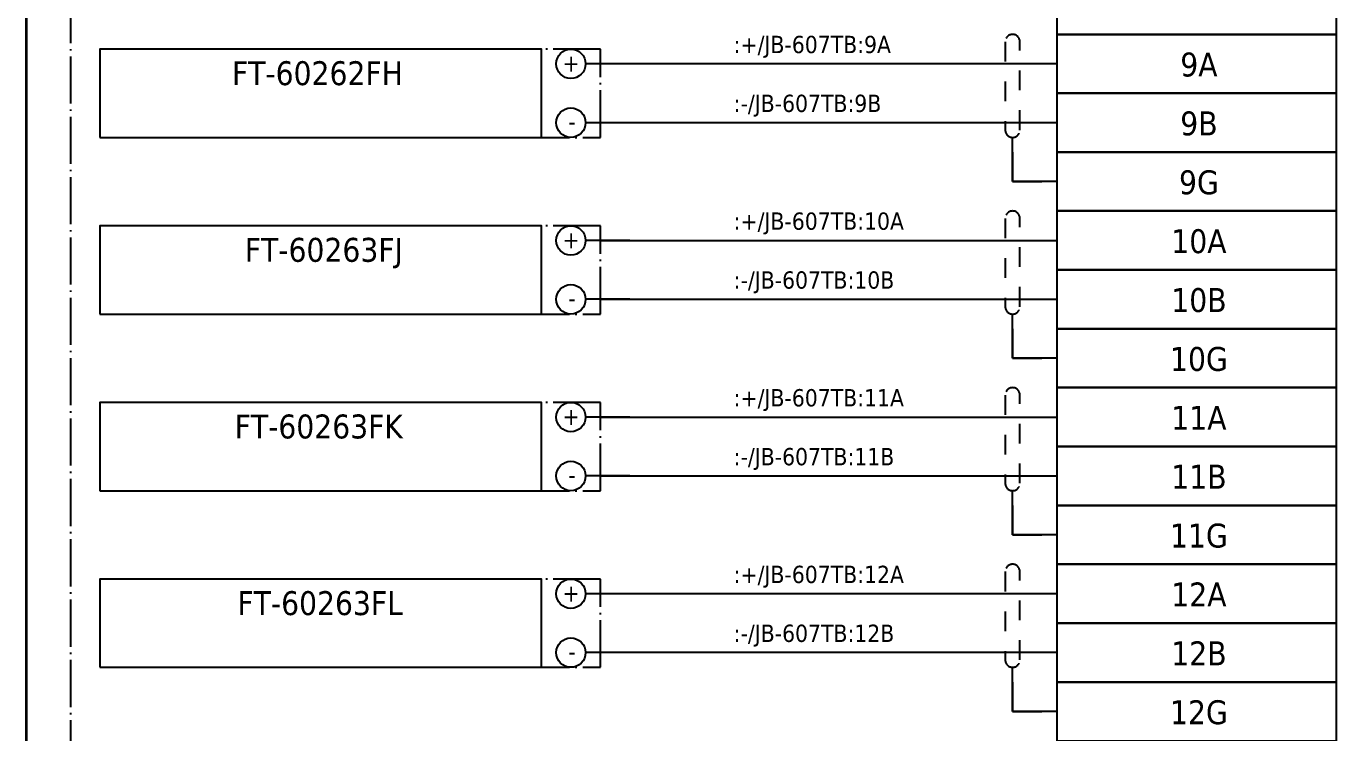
# Model space of a CAD drawing. Header units: millimetres. Extents: x 0 to 1792788, y -13 to 262234.
# Drawn here: x 0 to 89, y 103.6 to 151.6 of the extents above; entities that cross this region are included whole.
import ezdxf
from ezdxf.enums import TextEntityAlignment as Align

# ---------------------------------------------------------------- set-up
doc = ezdxf.new("R2010")
doc.units = ezdxf.units.MM
doc.linetypes.add('EPL_DASH', pattern=[1, 0.5, -0.5])
doc.linetypes.add('EPL_DASHDOT', pattern=[1, 0.8, -0.1, 0, -0.1])
for name, color, linetype, lineweight in [('EPLAN201', 7, 'Continuous', 35), ('EPLAN300', 5, 'Continuous', 25), ('EPLAN302', 5, 'Continuous', 25), ('EPLAN305', 5, 'Continuous', 25), ('EPLAN307', 134, 'EPL_DASHDOT', 25), ('EPLAN311', 7, 'Continuous', 25), ('EPLAN314', 5, 'EPL_DASH', 25), ('EPLAN400', 5, 'Continuous', 35), ('EPLAN405', 7, 'Continuous', 25), ('EPLAN421', 5, 'Continuous', 35), ('EPLAN433', 251, 'Continuous', 35), ('EPLAN440', 73, 'Continuous', 35), ('EPLAN451', 7, 'Continuous', 35), ('EPLAN452', 7, 'Continuous', 35), ('EPLAN453', 7, 'Continuous', 35), ('EPLAN500', 7, 'Continuous', 35), ('EPLAN501', 7, 'Continuous', 35), ('EPLAN502', 7, 'Continuous', 35), ('EPLAN503', 7, 'Continuous', 35), ('EPLAN504', 7, 'Continuous', 35), ('EPLAN546', 1, 'Continuous', 25)]:
    doc.layers.add(name, color=color, linetype=linetype, lineweight=lineweight)
doc.styles.add('Tahoma', font='')
doc.styles.get('Tahoma').set_extended_font_data('Tahoma')

# ---------------------------------------------------------------- blocks, each defined once
blk = doc.blocks.new('EPLFRAME')
at = {"layer": 'EPLAN201', "linetype": 'Continuous', "lineweight": 35, "ltscale": 4}
blk.add_lwpolyline([(0, 0), (420, 0), (420, 297), (0, 297)], close=True, dxfattribs=at)
at = {"layer": 'EPLAN451', "color": 7, "style": 'Tahoma'}
for tag, p, height in [('14_10014', (101, 12), 2.257), ('14_10015', (185, 12), 2.257), ('14_10011', (101, 5), 2.257), ('14_10013', (332, 5), 1.625), ('14_10151', (73, 1), 1.625), ('14_10300', (415, 1), 1.625)]:
    blk.add_attdef(tag, p, '', height=height, dxfattribs=at)
blk.add_attdef('4_25020', text='', height=1.625, dxfattribs=at).set_placement((413, 1), align=Align.RIGHT)
at = {"layer": 'EPLAN452', "color": 7, "style": 'Tahoma'}
for tag, p, height in [('4_11041', (1, 17), 2.257), ('4_11071[1]', (1, 13), 1.625), ('4_11074[1]', (21, 13), 1.625), ('4_11070[1]', (41, 13), 1.625), ('4_11024', (73, 13), 1.625), ('4_11011', (231, 12), 2.257), ('4_11030', (301, 12), 2.257), ('4_20132_1001', (374, 13), 1.625), ('4_11071[2]', (1, 9), 1.625), ('4_11074[2]', (21, 9), 1.625), ('4_11070[2]', (41, 9), 1.625), ('4_11022', (73, 9), 1.625), ('4_20134_1001', (374, 9), 1.625), ('4_11071[3]', (1, 5), 1.625), ('4_11074[3]', (21, 5), 1.625), ('4_11070[3]', (41, 5), 1.625), ('4_11080', (73, 5), 1.625), ('4_11059', (301, 5), 1.625)]:
    blk.add_attdef(tag, p, '', height=height, dxfattribs=at)
for tag, height, p in [('4_11040', 2.257, (419, 17)), ('4_11000', 1.625, (419, 5)), ('4_11085', 1.625, (141, 1)), ('4_11086', 1.625, (183, 1))]:
    blk.add_attdef(tag, text='', height=height, dxfattribs=at).set_placement(p, align=Align.RIGHT)
at = {"layer": 'EPLAN453', "color": 7, "style": 'Tahoma'}
for tag, p in [('53_19005_1', (21, 293)), ('53_19005', (63, 293)), ('53_19005_8', (105, 293)), ('53_19005_6', (147, 293)), ('53_19005_7', (189, 293)), ('53_19005_9', (231, 293)), ('53_19005_3', (273, 293)), ('53_19005_2', (315, 293)), ('53_19005_4', (357, 293)), ('53_19005_5', (399, 293))]:
    blk.add_attdef(tag, text='', height=1.355, dxfattribs=at).set_placement(p, align=Align.BOTTOM_CENTER)
blk = doc.blocks.new('EPLSYM_LibrarySPECIAL_en_US_Symbol427_Variant5_Placement1_16')
at = {"layer": 'EPLAN421', "color": 5, "style": 'Tahoma'}
for tag, p in [('17_20029[1]', (-0.9525, 3.335)), ('17_20029[2]', (20.0025, 3.335))]:
    blk.add_attdef(tag, text='', height=1.1739, dxfattribs=at).set_placement(p, align=Align.BOTTOM_RIGHT)
at = {"layer": 'EPLAN433', "color": 251, "style": 'Tahoma'}
blk.add_attdef('17_20406_1', text='', height=1.6254, dxfattribs=at).set_placement((0.9525, 1.5875), align=Align.BOTTOM_RIGHT)
blk.add_attdef('17_20406', text='', height=1.6254, dxfattribs=at).set_placement((0.9525, 1.5875), align=Align.BOTTOM_LEFT)
blk = doc.blocks.new('EPLSYM_LibrarySPECIAL_en_US_Symbol427_Variant5_Placement1_17')
at = {"layer": 'EPLAN421', "color": 5, "style": 'Tahoma'}
for tag, p in [('17_20029[1]', (-0.9525, 3.335)), ('17_20029[2]', (20.0025, 3.335))]:
    blk.add_attdef(tag, text='', height=1.1739, dxfattribs=at).set_placement(p, align=Align.BOTTOM_RIGHT)
at = {"layer": 'EPLAN433', "color": 251, "style": 'Tahoma'}
blk.add_attdef('17_20406_1', text='', height=1.6254, dxfattribs=at).set_placement((0.9525, 1.5875), align=Align.BOTTOM_RIGHT)
blk.add_attdef('17_20406', text='', height=1.6254, dxfattribs=at).set_placement((0.9525, 1.5875), align=Align.BOTTOM_LEFT)
blk = doc.blocks.new('EPLSYM_LibrarySPECIAL_Symbol2_Variant0_Placement1_7')
at = {"layer": 'EPLAN307', "lineweight": 25, "ltscale": 4}
blk.add_lwpolyline([(0, -6), (34, -6), (34, 0), (0, 0)], close=True, dxfattribs=at)
at = {"layer": 'EPLAN400', "color": 5, "style": 'Tahoma'}
blk.add_attdef('88_20010', text='', height=2.2575, dxfattribs=at).set_placement((-1.5, -0.9515), align=Align.TOP_RIGHT)
at = {"layer": 'EPLAN500', "color": 7, "style": 'Tahoma'}
blk.add_attdef('88_20027', text='', height=1.6254, dxfattribs=at).set_placement((-1.5, -4.57508), align=Align.TOP_RIGHT)
at = {"layer": 'EPLAN501', "color": 7, "style": 'Tahoma'}
blk.add_attdef('88_20011', text='', height=1.6254, dxfattribs=at).set_placement((-1.5, -9.97508), align=Align.TOP_RIGHT)
at = {"layer": 'EPLAN502', "color": 7, "style": 'Tahoma'}
blk.add_attdef('88_20025', text='', height=1.6254, dxfattribs=at).set_placement((-1.5, -12.67508), align=Align.TOP_RIGHT)
at = {"layer": 'EPLAN503', "color": 7, "style": 'Tahoma'}
blk.add_attdef('88_20024', text='', height=1.6254, dxfattribs=at).set_placement((-1.5, -15.37508), align=Align.TOP_RIGHT)
at = {"layer": 'EPLAN504', "color": 7, "style": 'Tahoma'}
blk.add_attdef('88_20901[1]', text='', height=1.6254, dxfattribs=at).set_placement((-1.5, -7.27508), align=Align.TOP_RIGHT)
blk = doc.blocks.new('EPLSYM_LibrarySPECIAL_Symbol0_Variant0_Placement1_7')
at = {"layer": 'EPLAN305', "lineweight": 25, "ltscale": 4}
blk.add_lwpolyline([(0, -6), (30, -6), (30, 0), (0, 0)], close=True, dxfattribs=at)
at = {"layer": 'EPLAN400', "color": 5, "style": 'Tahoma'}
blk.add_attdef('17_20010', text='', height=2.2575, dxfattribs=at).set_placement((-1.5, -0.9515), align=Align.TOP_RIGHT)
at = {"layer": 'EPLAN440', "color": 73, "style": 'Tahoma'}
blk.add_attdef('17_20300', text='', height=1.6254, dxfattribs=at).set_placement((-1.5, -4.57508), align=Align.TOP_RIGHT)
at = {"layer": 'EPLAN500', "color": 7, "style": 'Tahoma'}
blk.add_attdef('17_20027', text='', height=1.6254, dxfattribs=at).set_placement((-1.5, -7.27508), align=Align.TOP_RIGHT)
at = {"layer": 'EPLAN501', "color": 7, "style": 'Tahoma'}
blk.add_attdef('17_20011', text='', height=1.6254, dxfattribs=at).set_placement((-1.5, -12.67508), align=Align.TOP_RIGHT)
at = {"layer": 'EPLAN502', "color": 7, "style": 'Tahoma'}
blk.add_attdef('17_20025', text='', height=1.6254, dxfattribs=at).set_placement((-1.5, -15.37508), align=Align.TOP_RIGHT)
at = {"layer": 'EPLAN503', "color": 7, "style": 'Tahoma'}
blk.add_attdef('17_20024', text='', height=1.6254, dxfattribs=at).set_placement((-1.5, -18.07508), align=Align.TOP_RIGHT)
at = {"layer": 'EPLAN504', "color": 7, "style": 'Tahoma'}
blk.add_attdef('17_20901[1]', text='', height=1.6254, dxfattribs=at).set_placement((-1.5, -9.97508), align=Align.TOP_RIGHT)
blk = doc.blocks.new('EPLSYM_LibrarySPECIAL_Symbol17_Variant3_Placement1')
at = {"layer": 'EPLAN302', "lineweight": 25, "ltscale": 4}
blk.add_line((4, 0), (1, 0), dxfattribs=at)
blk.add_circle((0, 0), 1, dxfattribs=at)
at = {"layer": 'EPLAN421', "color": 5, "style": 'Tahoma'}
blk.add_attdef('17_20039', text='', height=1.174, dxfattribs=at).set_placement((3, 1), align=Align.BOTTOM_RIGHT)
blk = doc.blocks.new('EPLSYM_LibrarySPECIAL_Symbol2_Variant0_Placement1_8')
at = {"layer": 'EPLAN307', "lineweight": 25, "ltscale": 4}
blk.add_lwpolyline([(0, -6), (34, -6), (34, 0), (0, 0)], close=True, dxfattribs=at)
at = {"layer": 'EPLAN400', "color": 5, "style": 'Tahoma'}
blk.add_attdef('88_20010', text='', height=2.2575, dxfattribs=at).set_placement((-1.5, -0.9515), align=Align.TOP_RIGHT)
at = {"layer": 'EPLAN500', "color": 7, "style": 'Tahoma'}
blk.add_attdef('88_20027', text='', height=1.6254, dxfattribs=at).set_placement((-1.5, -4.57508), align=Align.TOP_RIGHT)
at = {"layer": 'EPLAN501', "color": 7, "style": 'Tahoma'}
blk.add_attdef('88_20011', text='', height=1.6254, dxfattribs=at).set_placement((-1.5, -9.97508), align=Align.TOP_RIGHT)
at = {"layer": 'EPLAN502', "color": 7, "style": 'Tahoma'}
blk.add_attdef('88_20025', text='', height=1.6254, dxfattribs=at).set_placement((-1.5, -12.67508), align=Align.TOP_RIGHT)
at = {"layer": 'EPLAN503', "color": 7, "style": 'Tahoma'}
blk.add_attdef('88_20024', text='', height=1.6254, dxfattribs=at).set_placement((-1.5, -15.37508), align=Align.TOP_RIGHT)
at = {"layer": 'EPLAN504', "color": 7, "style": 'Tahoma'}
blk.add_attdef('88_20901[1]', text='', height=1.6254, dxfattribs=at).set_placement((-1.5, -7.27508), align=Align.TOP_RIGHT)
blk = doc.blocks.new('EPLSYM_LibrarySPECIAL_Symbol0_Variant0_Placement1_8')
at = {"layer": 'EPLAN305', "lineweight": 25, "ltscale": 4}
blk.add_lwpolyline([(0, -6), (30, -6), (30, 0), (0, 0)], close=True, dxfattribs=at)
at = {"layer": 'EPLAN400', "color": 5, "style": 'Tahoma'}
blk.add_attdef('17_20010', text='', height=2.2575, dxfattribs=at).set_placement((-1.5, -0.9515), align=Align.TOP_RIGHT)
at = {"layer": 'EPLAN440', "color": 73, "style": 'Tahoma'}
blk.add_attdef('17_20300', text='', height=1.6254, dxfattribs=at).set_placement((-1.5, -4.57508), align=Align.TOP_RIGHT)
at = {"layer": 'EPLAN500', "color": 7, "style": 'Tahoma'}
blk.add_attdef('17_20027', text='', height=1.6254, dxfattribs=at).set_placement((-1.5, -7.27508), align=Align.TOP_RIGHT)
at = {"layer": 'EPLAN501', "color": 7, "style": 'Tahoma'}
blk.add_attdef('17_20011', text='', height=1.6254, dxfattribs=at).set_placement((-1.5, -12.67508), align=Align.TOP_RIGHT)
at = {"layer": 'EPLAN502', "color": 7, "style": 'Tahoma'}
blk.add_attdef('17_20025', text='', height=1.6254, dxfattribs=at).set_placement((-1.5, -15.37508), align=Align.TOP_RIGHT)
at = {"layer": 'EPLAN503', "color": 7, "style": 'Tahoma'}
blk.add_attdef('17_20024', text='', height=1.6254, dxfattribs=at).set_placement((-1.5, -18.07508), align=Align.TOP_RIGHT)
at = {"layer": 'EPLAN504', "color": 7, "style": 'Tahoma'}
blk.add_attdef('17_20901[1]', text='', height=1.6254, dxfattribs=at).set_placement((-1.5, -9.97508), align=Align.TOP_RIGHT)
blk = doc.blocks.new('EPLSYM_LibrarySPECIAL_Symbol2_Variant0_Placement1_9')
at = {"layer": 'EPLAN307', "lineweight": 25, "ltscale": 4}
blk.add_lwpolyline([(0, -6), (34, -6), (34, 0), (0, 0)], close=True, dxfattribs=at)
at = {"layer": 'EPLAN400', "color": 5, "style": 'Tahoma'}
blk.add_attdef('88_20010', text='', height=2.2575, dxfattribs=at).set_placement((-1.5, -0.9515), align=Align.TOP_RIGHT)
at = {"layer": 'EPLAN500', "color": 7, "style": 'Tahoma'}
blk.add_attdef('88_20027', text='', height=1.6254, dxfattribs=at).set_placement((-1.5, -4.57508), align=Align.TOP_RIGHT)
at = {"layer": 'EPLAN501', "color": 7, "style": 'Tahoma'}
blk.add_attdef('88_20011', text='', height=1.6254, dxfattribs=at).set_placement((-1.5, -9.97508), align=Align.TOP_RIGHT)
at = {"layer": 'EPLAN502', "color": 7, "style": 'Tahoma'}
blk.add_attdef('88_20025', text='', height=1.6254, dxfattribs=at).set_placement((-1.5, -12.67508), align=Align.TOP_RIGHT)
at = {"layer": 'EPLAN503', "color": 7, "style": 'Tahoma'}
blk.add_attdef('88_20024', text='', height=1.6254, dxfattribs=at).set_placement((-1.5, -15.37508), align=Align.TOP_RIGHT)
at = {"layer": 'EPLAN504', "color": 7, "style": 'Tahoma'}
blk.add_attdef('88_20901[1]', text='', height=1.6254, dxfattribs=at).set_placement((-1.5, -7.27508), align=Align.TOP_RIGHT)
blk = doc.blocks.new('EPLSYM_LibrarySPECIAL_Symbol0_Variant0_Placement1_9')
at = {"layer": 'EPLAN305', "lineweight": 25, "ltscale": 4}
blk.add_lwpolyline([(0, -6), (30, -6), (30, 0), (0, 0)], close=True, dxfattribs=at)
at = {"layer": 'EPLAN400', "color": 5, "style": 'Tahoma'}
blk.add_attdef('17_20010', text='', height=2.2575, dxfattribs=at).set_placement((-1.5, -0.9515), align=Align.TOP_RIGHT)
at = {"layer": 'EPLAN440', "color": 73, "style": 'Tahoma'}
blk.add_attdef('17_20300', text='', height=1.6254, dxfattribs=at).set_placement((-1.5, -4.57508), align=Align.TOP_RIGHT)
at = {"layer": 'EPLAN500', "color": 7, "style": 'Tahoma'}
blk.add_attdef('17_20027', text='', height=1.6254, dxfattribs=at).set_placement((-1.5, -7.27508), align=Align.TOP_RIGHT)
at = {"layer": 'EPLAN501', "color": 7, "style": 'Tahoma'}
blk.add_attdef('17_20011', text='', height=1.6254, dxfattribs=at).set_placement((-1.5, -12.67508), align=Align.TOP_RIGHT)
at = {"layer": 'EPLAN502', "color": 7, "style": 'Tahoma'}
blk.add_attdef('17_20025', text='', height=1.6254, dxfattribs=at).set_placement((-1.5, -15.37508), align=Align.TOP_RIGHT)
at = {"layer": 'EPLAN503', "color": 7, "style": 'Tahoma'}
blk.add_attdef('17_20024', text='', height=1.6254, dxfattribs=at).set_placement((-1.5, -18.07508), align=Align.TOP_RIGHT)
at = {"layer": 'EPLAN504', "color": 7, "style": 'Tahoma'}
blk.add_attdef('17_20901[1]', text='', height=1.6254, dxfattribs=at).set_placement((-1.5, -9.97508), align=Align.TOP_RIGHT)
blk = doc.blocks.new('EPLSYM_LibrarySPECIAL_en_US_Symbol427_Variant5_Placement1_18')
at = {"layer": 'EPLAN421', "color": 5, "style": 'Tahoma'}
for tag, p in [('17_20029[1]', (-0.9525, 3.335)), ('17_20029[2]', (20.0025, 3.335))]:
    blk.add_attdef(tag, text='', height=1.1739, dxfattribs=at).set_placement(p, align=Align.BOTTOM_RIGHT)
at = {"layer": 'EPLAN433', "color": 251, "style": 'Tahoma'}
blk.add_attdef('17_20406_1', text='', height=1.6254, dxfattribs=at).set_placement((0.9525, 1.5875), align=Align.BOTTOM_RIGHT)
blk.add_attdef('17_20406', text='', height=1.6254, dxfattribs=at).set_placement((0.9525, 1.5875), align=Align.BOTTOM_LEFT)
blk = doc.blocks.new('EPLSYM_LibrarySPECIAL_en_US_Symbol427_Variant5_Placement1_19')
at = {"layer": 'EPLAN421', "color": 5, "style": 'Tahoma'}
for tag, p in [('17_20029[1]', (-0.9525, 3.335)), ('17_20029[2]', (20.0025, 3.335))]:
    blk.add_attdef(tag, text='', height=1.1739, dxfattribs=at).set_placement(p, align=Align.BOTTOM_RIGHT)
at = {"layer": 'EPLAN433', "color": 251, "style": 'Tahoma'}
blk.add_attdef('17_20406_1', text='', height=1.6254, dxfattribs=at).set_placement((0.9525, 1.5875), align=Align.BOTTOM_RIGHT)
blk.add_attdef('17_20406', text='', height=1.6254, dxfattribs=at).set_placement((0.9525, 1.5875), align=Align.BOTTOM_LEFT)
blk = doc.blocks.new('EPLSYM_LibrarySPECIAL_en_US_Symbol427_Variant5_Placement1_20')
at = {"layer": 'EPLAN421', "color": 5, "style": 'Tahoma'}
for tag, p in [('17_20029[1]', (-0.9525, 3.335)), ('17_20029[2]', (20.0025, 3.335))]:
    blk.add_attdef(tag, text='', height=1.1739, dxfattribs=at).set_placement(p, align=Align.BOTTOM_RIGHT)
at = {"layer": 'EPLAN433', "color": 251, "style": 'Tahoma'}
blk.add_attdef('17_20406_1', text='', height=1.6254, dxfattribs=at).set_placement((0.9525, 1.5875), align=Align.BOTTOM_RIGHT)
blk.add_attdef('17_20406', text='', height=1.6254, dxfattribs=at).set_placement((0.9525, 1.5875), align=Align.BOTTOM_LEFT)
blk = doc.blocks.new('EPLSYM_LibrarySPECIAL_en_US_Symbol427_Variant5_Placement1_21')
at = {"layer": 'EPLAN421', "color": 5, "style": 'Tahoma'}
for tag, p in [('17_20029[1]', (-0.9525, 3.335)), ('17_20029[2]', (20.0025, 3.335))]:
    blk.add_attdef(tag, text='', height=1.1739, dxfattribs=at).set_placement(p, align=Align.BOTTOM_RIGHT)
at = {"layer": 'EPLAN433', "color": 251, "style": 'Tahoma'}
blk.add_attdef('17_20406_1', text='', height=1.6254, dxfattribs=at).set_placement((0.9525, 1.5875), align=Align.BOTTOM_RIGHT)
blk.add_attdef('17_20406', text='', height=1.6254, dxfattribs=at).set_placement((0.9525, 1.5875), align=Align.BOTTOM_LEFT)
blk = doc.blocks.new('EPLSYM_LibrarySPECIAL_en_US_Symbol427_Variant5_Placement1_22')
at = {"layer": 'EPLAN421', "color": 5, "style": 'Tahoma'}
for tag, p in [('17_20029[1]', (-0.9525, 3.335)), ('17_20029[2]', (20.0025, 3.335))]:
    blk.add_attdef(tag, text='', height=1.1739, dxfattribs=at).set_placement(p, align=Align.BOTTOM_RIGHT)
at = {"layer": 'EPLAN433', "color": 251, "style": 'Tahoma'}
blk.add_attdef('17_20406_1', text='', height=1.6254, dxfattribs=at).set_placement((0.9525, 1.5875), align=Align.BOTTOM_RIGHT)
blk.add_attdef('17_20406', text='', height=1.6254, dxfattribs=at).set_placement((0.9525, 1.5875), align=Align.BOTTOM_LEFT)
blk = doc.blocks.new('EPLSYM_LibrarySPECIAL_en_US_Symbol427_Variant5_Placement1_23')
at = {"layer": 'EPLAN421', "color": 5, "style": 'Tahoma'}
for tag, p in [('17_20029[1]', (-0.9525, 3.335)), ('17_20029[2]', (20.0025, 3.335))]:
    blk.add_attdef(tag, text='', height=1.1739, dxfattribs=at).set_placement(p, align=Align.BOTTOM_RIGHT)
at = {"layer": 'EPLAN433', "color": 251, "style": 'Tahoma'}
blk.add_attdef('17_20406_1', text='', height=1.6254, dxfattribs=at).set_placement((0.9525, 1.5875), align=Align.BOTTOM_RIGHT)
blk.add_attdef('17_20406', text='', height=1.6254, dxfattribs=at).set_placement((0.9525, 1.5875), align=Align.BOTTOM_LEFT)
blk = doc.blocks.new('EPLSYM_LibrarySPECIAL_Symbol2_Variant0_Placement1_11')
at = {"layer": 'EPLAN307', "lineweight": 25, "ltscale": 4}
blk.add_lwpolyline([(0, -6), (34, -6), (34, 0), (0, 0)], close=True, dxfattribs=at)
at = {"layer": 'EPLAN400', "color": 5, "style": 'Tahoma'}
blk.add_attdef('88_20010', text='', height=2.2575, dxfattribs=at).set_placement((-1.5, -0.9515), align=Align.TOP_RIGHT)
at = {"layer": 'EPLAN500', "color": 7, "style": 'Tahoma'}
blk.add_attdef('88_20027', text='', height=1.6254, dxfattribs=at).set_placement((-1.5, -4.57508), align=Align.TOP_RIGHT)
at = {"layer": 'EPLAN501', "color": 7, "style": 'Tahoma'}
blk.add_attdef('88_20011', text='', height=1.6254, dxfattribs=at).set_placement((-1.5, -9.97508), align=Align.TOP_RIGHT)
at = {"layer": 'EPLAN502', "color": 7, "style": 'Tahoma'}
blk.add_attdef('88_20025', text='', height=1.6254, dxfattribs=at).set_placement((-1.5, -12.67508), align=Align.TOP_RIGHT)
at = {"layer": 'EPLAN503', "color": 7, "style": 'Tahoma'}
blk.add_attdef('88_20024', text='', height=1.6254, dxfattribs=at).set_placement((-1.5, -15.37508), align=Align.TOP_RIGHT)
at = {"layer": 'EPLAN504', "color": 7, "style": 'Tahoma'}
blk.add_attdef('88_20901[1]', text='', height=1.6254, dxfattribs=at).set_placement((-1.5, -7.27508), align=Align.TOP_RIGHT)
blk = doc.blocks.new('EPLSYM_LibrarySPECIAL_Symbol0_Variant0_Placement1_11')
at = {"layer": 'EPLAN305', "lineweight": 25, "ltscale": 4}
blk.add_lwpolyline([(0, -6), (30, -6), (30, 0), (0, 0)], close=True, dxfattribs=at)
at = {"layer": 'EPLAN400', "color": 5, "style": 'Tahoma'}
blk.add_attdef('17_20010', text='', height=2.2575, dxfattribs=at).set_placement((-1.5, -0.9515), align=Align.TOP_RIGHT)
at = {"layer": 'EPLAN440', "color": 73, "style": 'Tahoma'}
blk.add_attdef('17_20300', text='', height=1.6254, dxfattribs=at).set_placement((-1.5, -4.57508), align=Align.TOP_RIGHT)
at = {"layer": 'EPLAN500', "color": 7, "style": 'Tahoma'}
blk.add_attdef('17_20027', text='', height=1.6254, dxfattribs=at).set_placement((-1.5, -7.27508), align=Align.TOP_RIGHT)
at = {"layer": 'EPLAN501', "color": 7, "style": 'Tahoma'}
blk.add_attdef('17_20011', text='', height=1.6254, dxfattribs=at).set_placement((-1.5, -12.67508), align=Align.TOP_RIGHT)
at = {"layer": 'EPLAN502', "color": 7, "style": 'Tahoma'}
blk.add_attdef('17_20025', text='', height=1.6254, dxfattribs=at).set_placement((-1.5, -15.37508), align=Align.TOP_RIGHT)
at = {"layer": 'EPLAN503', "color": 7, "style": 'Tahoma'}
blk.add_attdef('17_20024', text='', height=1.6254, dxfattribs=at).set_placement((-1.5, -18.07508), align=Align.TOP_RIGHT)
at = {"layer": 'EPLAN504', "color": 7, "style": 'Tahoma'}
blk.add_attdef('17_20901[1]', text='', height=1.6254, dxfattribs=at).set_placement((-1.5, -9.97508), align=Align.TOP_RIGHT)
blk = doc.blocks.new('EPLSYM_LibrarySPECIAL_en_US_Symbol427_Variant5_Placement1_88')
at = {"layer": 'EPLAN421', "color": 5, "style": 'Tahoma'}
for tag, p in [('17_20029[1]', (-0.9525, 3.335)), ('17_20029[2]', (20.0025, 3.335))]:
    blk.add_attdef(tag, text='', height=1.1739, dxfattribs=at).set_placement(p, align=Align.BOTTOM_RIGHT)
at = {"layer": 'EPLAN433', "color": 251, "style": 'Tahoma'}
blk.add_attdef('17_20406_1', text='', height=1.6254, dxfattribs=at).set_placement((0.9525, 1.5875), align=Align.BOTTOM_RIGHT)
blk.add_attdef('17_20406', text='', height=1.6254, dxfattribs=at).set_placement((0.9525, 1.5875), align=Align.BOTTOM_LEFT)
blk = doc.blocks.new('EPLSYM_LibrarySPECIAL_en_US_Symbol427_Variant5_Placement1_89')
at = {"layer": 'EPLAN421', "color": 5, "style": 'Tahoma'}
for tag, p in [('17_20029[1]', (-0.9525, 3.335)), ('17_20029[2]', (20.0025, 3.335))]:
    blk.add_attdef(tag, text='', height=1.1739, dxfattribs=at).set_placement(p, align=Align.BOTTOM_RIGHT)
at = {"layer": 'EPLAN433', "color": 251, "style": 'Tahoma'}
blk.add_attdef('17_20406_1', text='', height=1.6254, dxfattribs=at).set_placement((0.9525, 1.5875), align=Align.BOTTOM_RIGHT)
blk.add_attdef('17_20406', text='', height=1.6254, dxfattribs=at).set_placement((0.9525, 1.5875), align=Align.BOTTOM_LEFT)
blk = doc.blocks.new('EPLSYM_LibrarySPECIAL_en_US_Symbol427_Variant5_Placement1_90')
at = {"layer": 'EPLAN421', "color": 5, "style": 'Tahoma'}
for tag, p in [('17_20029[1]', (-0.9525, 3.335)), ('17_20029[2]', (20.0025, 3.335))]:
    blk.add_attdef(tag, text='', height=1.1739, dxfattribs=at).set_placement(p, align=Align.BOTTOM_RIGHT)
at = {"layer": 'EPLAN433', "color": 251, "style": 'Tahoma'}
blk.add_attdef('17_20406_1', text='', height=1.6254, dxfattribs=at).set_placement((0.9525, 1.5875), align=Align.BOTTOM_RIGHT)
blk.add_attdef('17_20406', text='', height=1.6254, dxfattribs=at).set_placement((0.9525, 1.5875), align=Align.BOTTOM_LEFT)
blk = doc.blocks.new('EPLSYM_LibrarySPECIAL_en_US_Symbol427_Variant5_Placement1_91')
at = {"layer": 'EPLAN421', "color": 5, "style": 'Tahoma'}
for tag, p in [('17_20029[1]', (-0.9525, 3.335)), ('17_20029[2]', (20.0025, 3.335))]:
    blk.add_attdef(tag, text='', height=1.1739, dxfattribs=at).set_placement(p, align=Align.BOTTOM_RIGHT)
at = {"layer": 'EPLAN433', "color": 251, "style": 'Tahoma'}
blk.add_attdef('17_20406_1', text='', height=1.6254, dxfattribs=at).set_placement((0.9525, 1.5875), align=Align.BOTTOM_RIGHT)
blk.add_attdef('17_20406', text='', height=1.6254, dxfattribs=at).set_placement((0.9525, 1.5875), align=Align.BOTTOM_LEFT)
blk = doc.blocks.new('EPLSYM_LibrarySPECIAL_Symbol5_Variant1_Placement1_8')
at = {"layer": 'EPLAN314', "ltscale": 2.7}
for p, q in [((-0.5, 6.5), (-0.5, 0.5)), ((0.5, 0.5), (0.5, 6.5))]:
    blk.add_line(p, q, dxfattribs=at)
for centre, start, end in [((0, 6.5), 0, 180), ((0, 0.5), 180, 0)]:
    blk.add_arc(centre, 0.5, start, end, dxfattribs=at)
blk = doc.blocks.new('EPLSYM_LibrarySPECIAL_Symbol5_Variant1_Placement1_9')
at = {"layer": 'EPLAN314', "ltscale": 2.7}
for p, q in [((-0.5, 6.5), (-0.5, 0.5)), ((0.5, 0.5), (0.5, 6.5))]:
    blk.add_line(p, q, dxfattribs=at)
for centre, start, end in [((0, 6.5), 0, 180), ((0, 0.5), 180, 0)]:
    blk.add_arc(centre, 0.5, start, end, dxfattribs=at)
blk = doc.blocks.new('EPLSYM_LibrarySPECIAL_Symbol5_Variant1_Placement1_10')
at = {"layer": 'EPLAN314', "ltscale": 2.7}
for p, q in [((-0.5, 6.5), (-0.5, 0.5)), ((0.5, 0.5), (0.5, 6.5))]:
    blk.add_line(p, q, dxfattribs=at)
for centre, start, end in [((0, 6.5), 0, 180), ((0, 0.5), 180, 0)]:
    blk.add_arc(centre, 0.5, start, end, dxfattribs=at)
blk = doc.blocks.new('EPLSYM_LibrarySPECIAL_Symbol5_Variant1_Placement1_11')
at = {"layer": 'EPLAN314', "ltscale": 2.7}
for p, q in [((-0.5, 6.5), (-0.5, 0.5)), ((0.5, 0.5), (0.5, 6.5))]:
    blk.add_line(p, q, dxfattribs=at)
for centre, start, end in [((0, 6.5), 0, 180), ((0, 0.5), 180, 0)]:
    blk.add_arc(centre, 0.5, start, end, dxfattribs=at)
blk = doc.blocks.new('EPLSYM_LibrarySPECIAL_Symbol308_Variant0_Placement0')
at = {"layer": 'EPLAN405', "color": 7, "style": 'Tahoma'}
for tag, p in [('17_31011', (1.5, 6.35)), ('17_31002', (1.5, 0.5))]:
    blk.add_attdef(tag, text='', height=1.174, dxfattribs=at).set_placement(p, align=Align.BOTTOM_LEFT)
for tag, p in [('17_31004', (1.5, 4.4)), ('17_31003', (1.5, 2.45))]:
    blk.add_attdef(tag, p, '', height=1.174, dxfattribs=at)
blk = doc.blocks.new('EPLSYM_LibrarySPECIAL_Symbol2_Variant0_Placement1_16')
at = {"layer": 'EPLAN307', "lineweight": 25, "ltscale": 4}
blk.add_lwpolyline([(0, -198), (106, -198), (106, 0), (0, 0)], close=True, dxfattribs=at)
at = {"layer": 'EPLAN400', "color": 5, "style": 'Tahoma'}
blk.add_attdef('88_20010', text='', height=2.2575, dxfattribs=at).set_placement((-1.5, -0.9515), align=Align.TOP_RIGHT)
at = {"layer": 'EPLAN500', "color": 7, "style": 'Tahoma'}
blk.add_attdef('88_20027', text='', height=1.6254, dxfattribs=at).set_placement((-1.5, -4.57508), align=Align.TOP_RIGHT)
at = {"layer": 'EPLAN501', "color": 7, "style": 'Tahoma'}
blk.add_attdef('88_20011', text='', height=1.6254, dxfattribs=at).set_placement((-1.5, -9.97508), align=Align.TOP_RIGHT)
at = {"layer": 'EPLAN502', "color": 7, "style": 'Tahoma'}
blk.add_attdef('88_20025', text='', height=1.6254, dxfattribs=at).set_placement((-1.5, -12.67508), align=Align.TOP_RIGHT)
at = {"layer": 'EPLAN503', "color": 7, "style": 'Tahoma'}
blk.add_attdef('88_20024', text='', height=1.6254, dxfattribs=at).set_placement((-1.5, -15.37508), align=Align.TOP_RIGHT)
at = {"layer": 'EPLAN504', "color": 7, "style": 'Tahoma'}
blk.add_attdef('88_20901[1]', text='', height=1.6254, dxfattribs=at).set_placement((-1.5, -7.27508), align=Align.TOP_RIGHT)

msp = doc.modelspace()

# ---------------------------------------------------------------- linework, layer by layer
at = {"layer": 'EPLAN300', "lineweight": 25, "ltscale": 4}
for points in [[(70, 151), (89, 151), (89, 155), (70, 155)], [(70, 147), (89, 147), (89, 151), (70, 151)], [(70, 143), (89, 143), (89, 147), (70, 147)], [(70, 139), (89, 139), (89, 143), (70, 143)], [(70, 135), (89, 135), (89, 139), (70, 139)], [(70, 131), (89, 131), (89, 135), (70, 135)], [(70, 127), (89, 127), (89, 131), (70, 131)], [(70, 123), (89, 123), (89, 127), (70, 127)], [(70, 119), (89, 119), (89, 123), (70, 123)], [(70, 115), (89, 115), (89, 119), (70, 119)], [(70, 111), (89, 111), (89, 115), (70, 115)], [(70, 107), (89, 107), (89, 111), (70, 111)], [(70, 103), (89, 103), (89, 107), (70, 107)]]:
    msp.add_lwpolyline(points, close=True, dxfattribs=at)
at = {"layer": 'EPLAN311', "ltscale": 4}
for p, q in [((70, 149), (39, 149)), ((70, 145), (39, 145)), ((39, 137), (70, 137)), ((39, 133), (70, 133)), ((39, 125), (70, 125)), ((39, 121), (70, 121)), ((70, 113), (39, 113)), ((70, 109), (39, 109))]:
    msp.add_line(p, q, dxfattribs=at)
at = {"layer": 'EPLAN311', "color": 1, "linetype": 'Continuous', "lineweight": 25, "ltscale": 4}
for p, q in [((67, 143), (67, 141)), ((67, 141), (69, 141)), ((67, 131), (67, 129)), ((67, 129), (69, 129)), ((67, 119), (67, 117)), ((67, 117), (69, 117)), ((67, 107), (67, 105)), ((67, 105), (69, 105))]:
    msp.add_line(p, q, dxfattribs=at)
at = {"layer": 'EPLAN546', "ltscale": 4}
for p, q in [((67, 141), (67, 144)), ((70, 141), (67, 141)), ((67, 129), (67, 132)), ((70, 129), (67, 129)), ((67, 117), (67, 120)), ((70, 117), (67, 117)), ((67, 105), (67, 108)), ((70, 105), (67, 105))]:
    msp.add_line(p, q, dxfattribs=at)

# ---------------------------------------------------------------- block references
for name, p in [('EPLFRAME', (0, 0)), ('EPLSYM_LibrarySPECIAL_Symbol2_Variant0_Placement1_16', (3, 252)), ('EPLSYM_LibrarySPECIAL_Symbol5_Variant1_Placement1_8', (67, 144)), ('EPLSYM_LibrarySPECIAL_Symbol2_Variant0_Placement1_7', (5, 150)), ('EPLSYM_LibrarySPECIAL_Symbol5_Variant1_Placement1_9', (67, 132)), ('EPLSYM_LibrarySPECIAL_Symbol2_Variant0_Placement1_8', (5, 138)), ('EPLSYM_LibrarySPECIAL_Symbol5_Variant1_Placement1_10', (67, 120)), ('EPLSYM_LibrarySPECIAL_Symbol2_Variant0_Placement1_9', (5, 126)), ('EPLSYM_LibrarySPECIAL_Symbol5_Variant1_Placement1_11', (67, 108)), ('EPLSYM_LibrarySPECIAL_Symbol2_Variant0_Placement1_11', (5, 114))]:
    msp.add_blockref(name, p)
ref = msp.add_blockref('EPLSYM_LibrarySPECIAL_Symbol308_Variant0_Placement0', (48, 149))
ref.add_attrib('17_31011', ':+/JB-607TB:9A', dxfattribs={"layer": 'EPLAN405', "color": 7, "height": 1.1739, "style": 'Tahoma'}).set_placement((48.055, 149.374), align=Align.BOTTOM_LEFT)
ref = msp.add_blockref('EPLSYM_LibrarySPECIAL_Symbol0_Variant0_Placement1_7', (5, 150))
ref.add_attrib('17_20011', 'FT-60262FH', dxfattribs={"layer": 'EPLAN501', "color": 7, "height": 1.6254, "style": 'Tahoma'}).set_placement((25.586, 149.175), align=Align.TOP_RIGHT)
ref = msp.add_blockref('EPLSYM_LibrarySPECIAL_Symbol17_Variant3_Placement1', (37, 149))
ref.add_attrib('17_20039', '+', dxfattribs={"layer": 'EPLAN421', "color": 5, "height": 1.174, "style": 'Tahoma'}).set_placement((37.591, 148.117), align=Align.BOTTOM_RIGHT)
ref = msp.add_blockref('EPLSYM_LibrarySPECIAL_en_US_Symbol427_Variant5_Placement1_16', (70, 149))
ref.add_attrib('17_20011', '9A', dxfattribs={"layer": 'EPLAN501', "color": 7, "height": 1.6254, "style": 'Tahoma'}).set_placement((79.661, 147.65), align=Align.BOTTOM_CENTER)
ref = msp.add_blockref('EPLSYM_LibrarySPECIAL_Symbol308_Variant0_Placement0', (48, 145))
ref.add_attrib('17_31011', ':-/JB-607TB:9B', dxfattribs={"layer": 'EPLAN405', "color": 7, "height": 1.1739, "style": 'Tahoma'}).set_placement((48.055, 145.374), align=Align.BOTTOM_LEFT)
ref = msp.add_blockref('EPLSYM_LibrarySPECIAL_Symbol17_Variant3_Placement1', (37, 145))
ref.add_attrib('17_20039', '-', dxfattribs={"layer": 'EPLAN421', "color": 5, "height": 1.174, "style": 'Tahoma'}).set_placement((37.316, 144.132), align=Align.BOTTOM_RIGHT)
ref = msp.add_blockref('EPLSYM_LibrarySPECIAL_en_US_Symbol427_Variant5_Placement1_17', (70, 145))
ref.add_attrib('17_20011', '9B', dxfattribs={"layer": 'EPLAN501', "color": 7, "height": 1.6254, "style": 'Tahoma'}).set_placement((79.661, 143.65), align=Align.BOTTOM_CENTER)
ref = msp.add_blockref('EPLSYM_LibrarySPECIAL_en_US_Symbol427_Variant5_Placement1_88', (70, 141))
ref.add_attrib('17_20011', '9G', dxfattribs={"layer": 'EPLAN501', "color": 7, "height": 1.6254, "style": 'Tahoma'}).set_placement((79.661, 139.65), align=Align.BOTTOM_CENTER)
ref = msp.add_blockref('EPLSYM_LibrarySPECIAL_Symbol308_Variant0_Placement0', (48, 137))
ref.add_attrib('17_31011', ':+/JB-607TB:10A', dxfattribs={"layer": 'EPLAN405', "color": 7, "height": 1.1739, "style": 'Tahoma'}).set_placement((48.055, 137.374), align=Align.BOTTOM_LEFT)
ref = msp.add_blockref('EPLSYM_LibrarySPECIAL_Symbol0_Variant0_Placement1_8', (5, 138))
ref.add_attrib('17_20011', 'FT-60263FJ', dxfattribs={"layer": 'EPLAN501', "color": 7, "height": 1.6254, "style": 'Tahoma'}).set_placement((25.586, 137.175), align=Align.TOP_RIGHT)
ref = msp.add_blockref('EPLSYM_LibrarySPECIAL_Symbol17_Variant3_Placement1', (37, 137))
ref.add_attrib('17_20039', '+', dxfattribs={"layer": 'EPLAN421', "color": 5, "height": 1.174, "style": 'Tahoma'}).set_placement((37.591, 136.117), align=Align.BOTTOM_RIGHT)
ref = msp.add_blockref('EPLSYM_LibrarySPECIAL_en_US_Symbol427_Variant5_Placement1_18', (70, 137))
ref.add_attrib('17_20011', '10A', dxfattribs={"layer": 'EPLAN501', "color": 7, "height": 1.6254, "style": 'Tahoma'}).set_placement((79.661, 135.65), align=Align.BOTTOM_CENTER)
ref = msp.add_blockref('EPLSYM_LibrarySPECIAL_Symbol308_Variant0_Placement0', (48, 133))
ref.add_attrib('17_31011', ':-/JB-607TB:10B', dxfattribs={"layer": 'EPLAN405', "color": 7, "height": 1.1739, "style": 'Tahoma'}).set_placement((48.055, 133.374), align=Align.BOTTOM_LEFT)
ref = msp.add_blockref('EPLSYM_LibrarySPECIAL_Symbol17_Variant3_Placement1', (37, 133))
ref.add_attrib('17_20039', '-', dxfattribs={"layer": 'EPLAN421', "color": 5, "height": 1.174, "style": 'Tahoma'}).set_placement((37.316, 132.132), align=Align.BOTTOM_RIGHT)
ref = msp.add_blockref('EPLSYM_LibrarySPECIAL_en_US_Symbol427_Variant5_Placement1_19', (70, 133))
ref.add_attrib('17_20011', '10B', dxfattribs={"layer": 'EPLAN501', "color": 7, "height": 1.6254, "style": 'Tahoma'}).set_placement((79.661, 131.65), align=Align.BOTTOM_CENTER)
ref = msp.add_blockref('EPLSYM_LibrarySPECIAL_en_US_Symbol427_Variant5_Placement1_89', (70, 129))
ref.add_attrib('17_20011', '10G', dxfattribs={"layer": 'EPLAN501', "color": 7, "height": 1.6254, "style": 'Tahoma'}).set_placement((79.661, 127.65), align=Align.BOTTOM_CENTER)
ref = msp.add_blockref('EPLSYM_LibrarySPECIAL_Symbol308_Variant0_Placement0', (48, 125))
ref.add_attrib('17_31011', ':+/JB-607TB:11A', dxfattribs={"layer": 'EPLAN405', "color": 7, "height": 1.1739, "style": 'Tahoma'}).set_placement((48.055, 125.374), align=Align.BOTTOM_LEFT)
ref = msp.add_blockref('EPLSYM_LibrarySPECIAL_Symbol0_Variant0_Placement1_9', (5, 126))
ref.add_attrib('17_20011', 'FT-60263FK', dxfattribs={"layer": 'EPLAN501', "color": 7, "height": 1.6254, "style": 'Tahoma'}).set_placement((25.586, 125.175), align=Align.TOP_RIGHT)
ref = msp.add_blockref('EPLSYM_LibrarySPECIAL_Symbol17_Variant3_Placement1', (37, 125))
ref.add_attrib('17_20039', '+', dxfattribs={"layer": 'EPLAN421', "color": 5, "height": 1.174, "style": 'Tahoma'}).set_placement((37.591, 124.117), align=Align.BOTTOM_RIGHT)
ref = msp.add_blockref('EPLSYM_LibrarySPECIAL_en_US_Symbol427_Variant5_Placement1_20', (70, 125))
ref.add_attrib('17_20011', '11A', dxfattribs={"layer": 'EPLAN501', "color": 7, "height": 1.6254, "style": 'Tahoma'}).set_placement((79.661, 123.65), align=Align.BOTTOM_CENTER)
ref = msp.add_blockref('EPLSYM_LibrarySPECIAL_Symbol308_Variant0_Placement0', (48, 121))
ref.add_attrib('17_31011', ':-/JB-607TB:11B', dxfattribs={"layer": 'EPLAN405', "color": 7, "height": 1.1739, "style": 'Tahoma'}).set_placement((48.055, 121.374), align=Align.BOTTOM_LEFT)
ref = msp.add_blockref('EPLSYM_LibrarySPECIAL_Symbol17_Variant3_Placement1', (37, 121))
ref.add_attrib('17_20039', '-', dxfattribs={"layer": 'EPLAN421', "color": 5, "height": 1.174, "style": 'Tahoma'}).set_placement((37.316, 120.132), align=Align.BOTTOM_RIGHT)
ref = msp.add_blockref('EPLSYM_LibrarySPECIAL_en_US_Symbol427_Variant5_Placement1_21', (70, 121))
ref.add_attrib('17_20011', '11B', dxfattribs={"layer": 'EPLAN501', "color": 7, "height": 1.6254, "style": 'Tahoma'}).set_placement((79.661, 119.65), align=Align.BOTTOM_CENTER)
ref = msp.add_blockref('EPLSYM_LibrarySPECIAL_en_US_Symbol427_Variant5_Placement1_90', (70, 117))
ref.add_attrib('17_20011', '11G', dxfattribs={"layer": 'EPLAN501', "color": 7, "height": 1.6254, "style": 'Tahoma'}).set_placement((79.661, 115.65), align=Align.BOTTOM_CENTER)
ref = msp.add_blockref('EPLSYM_LibrarySPECIAL_Symbol308_Variant0_Placement0', (48, 113))
ref.add_attrib('17_31011', ':+/JB-607TB:12A', dxfattribs={"layer": 'EPLAN405', "color": 7, "height": 1.1739, "style": 'Tahoma'}).set_placement((48.055, 113.374), align=Align.BOTTOM_LEFT)
ref = msp.add_blockref('EPLSYM_LibrarySPECIAL_Symbol0_Variant0_Placement1_11', (5, 114))
ref.add_attrib('17_20011', 'FT-60263FL', dxfattribs={"layer": 'EPLAN501', "color": 7, "height": 1.6254, "style": 'Tahoma'}).set_placement((25.586, 113.175), align=Align.TOP_RIGHT)
ref = msp.add_blockref('EPLSYM_LibrarySPECIAL_Symbol17_Variant3_Placement1', (37, 113))
ref.add_attrib('17_20039', '+', dxfattribs={"layer": 'EPLAN421', "color": 5, "height": 1.174, "style": 'Tahoma'}).set_placement((37.591, 112.117), align=Align.BOTTOM_RIGHT)
ref = msp.add_blockref('EPLSYM_LibrarySPECIAL_en_US_Symbol427_Variant5_Placement1_22', (70, 113))
ref.add_attrib('17_20011', '12A', dxfattribs={"layer": 'EPLAN501', "color": 7, "height": 1.6254, "style": 'Tahoma'}).set_placement((79.661, 111.65), align=Align.BOTTOM_CENTER)
ref = msp.add_blockref('EPLSYM_LibrarySPECIAL_Symbol308_Variant0_Placement0', (48, 109))
ref.add_attrib('17_31011', ':-/JB-607TB:12B', dxfattribs={"layer": 'EPLAN405', "color": 7, "height": 1.1739, "style": 'Tahoma'}).set_placement((48.055, 109.374), align=Align.BOTTOM_LEFT)
ref = msp.add_blockref('EPLSYM_LibrarySPECIAL_Symbol17_Variant3_Placement1', (37, 109))
ref.add_attrib('17_20039', '-', dxfattribs={"layer": 'EPLAN421', "color": 5, "height": 1.174, "style": 'Tahoma'}).set_placement((37.316, 108.132), align=Align.BOTTOM_RIGHT)
ref = msp.add_blockref('EPLSYM_LibrarySPECIAL_en_US_Symbol427_Variant5_Placement1_23', (70, 109))
ref.add_attrib('17_20011', '12B', dxfattribs={"layer": 'EPLAN501', "color": 7, "height": 1.6254, "style": 'Tahoma'}).set_placement((79.661, 107.65), align=Align.BOTTOM_CENTER)
ref = msp.add_blockref('EPLSYM_LibrarySPECIAL_en_US_Symbol427_Variant5_Placement1_91', (70, 105))
ref.add_attrib('17_20011', '12G', dxfattribs={"layer": 'EPLAN501', "color": 7, "height": 1.6254, "style": 'Tahoma'}).set_placement((79.661, 103.65), align=Align.BOTTOM_CENTER)

doc.saveas('drawing.dxf')
